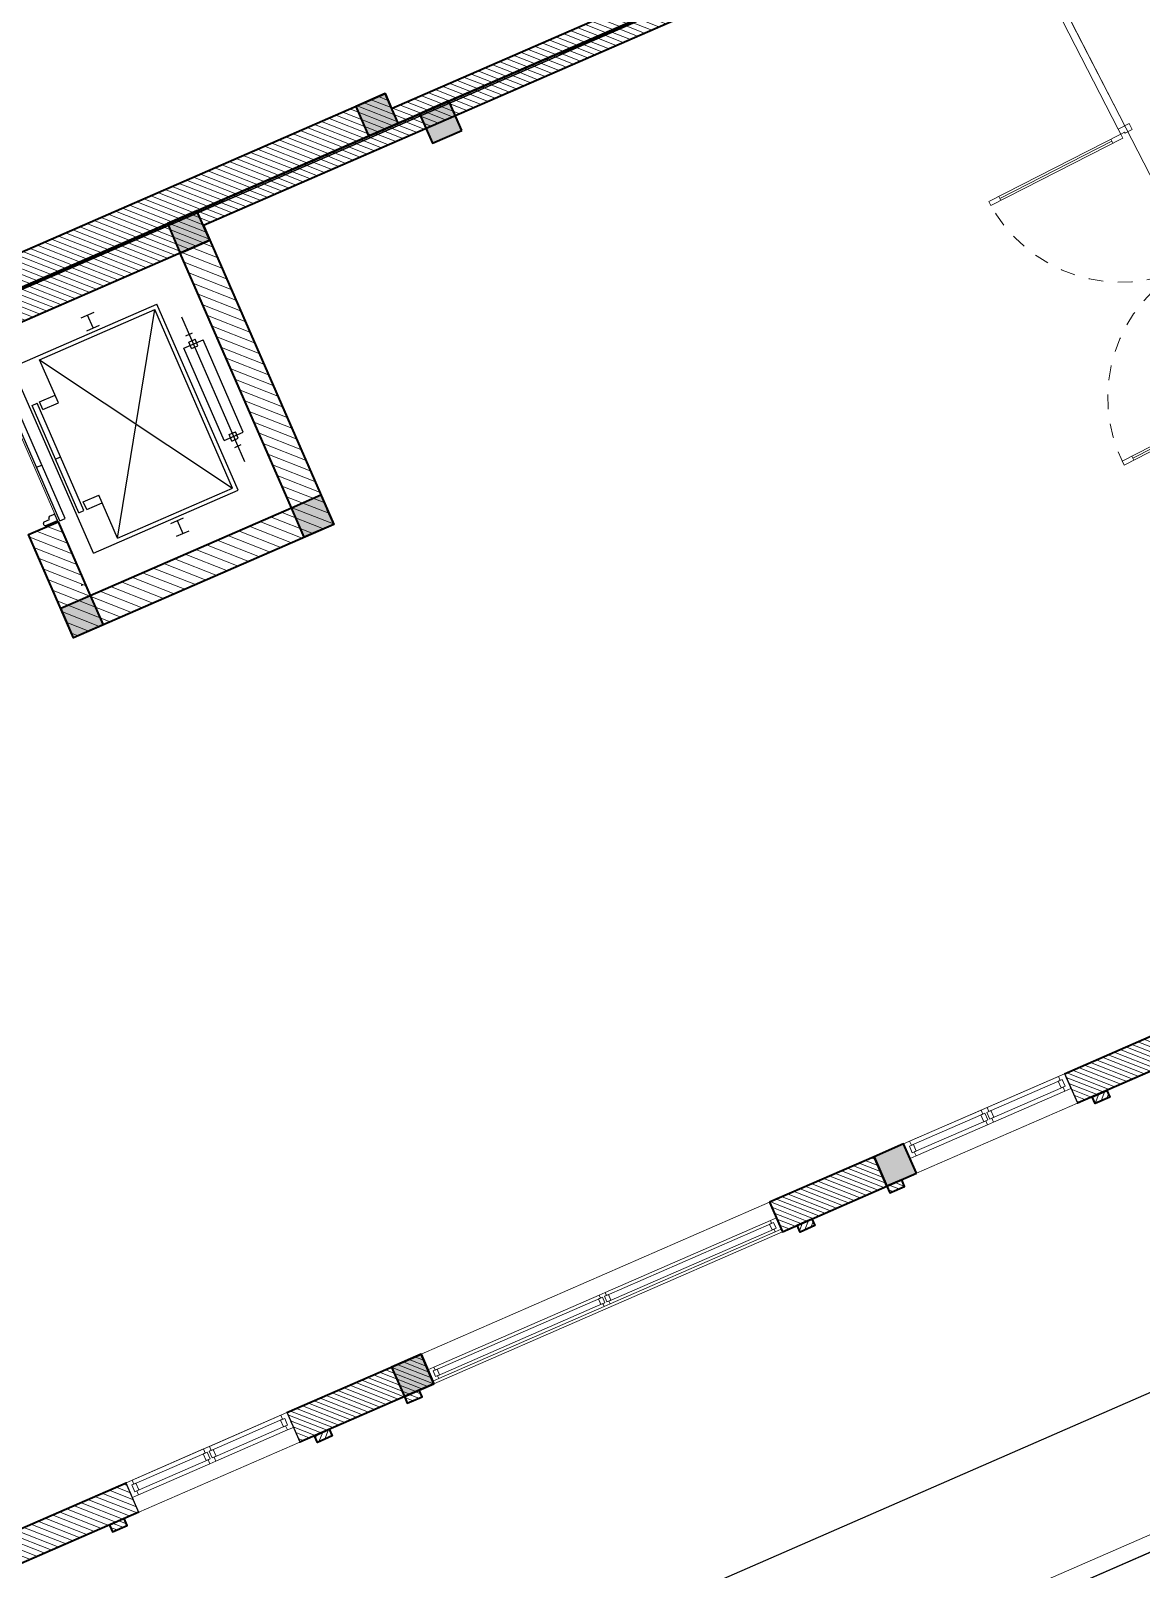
# Model space of a CAD drawing. Header units: millimetres. Extents: x 567980 to 569372, y 2065777 to 2066674.
# Drawn here: x 568821.19 to 568828.79, y 2066486.2 to 2066496.72 of the extents above; entities that cross this region are included whole.
import ezdxf

# ---------------------------------------------------------------- set-up
doc = ezdxf.new("R2010")
doc.units = ezdxf.units.MM
for name, pattern in [('CENTER', [3, 1.5, -0.5, 0.5, -0.5]), ('HIDDEN', [0.75, 0.5, -0.25]), ('HIDDEN2', [0.1875, 0.125, -0.0625])]:
    doc.linetypes.add(name, pattern=pattern)
for name, color, linetype, lineweight in [('A-COT VACH', 2, 'Continuous', 35), ('A-CUA', 25, 'Continuous', 5), ('A-DIM', 251, 'Continuous', 15), ('A-HATCH', 251, 'Continuous', 5), ('A-NET KHUAT', 250, 'HIDDEN', 9), ('A-NET THAY', 125, 'Continuous', 18), ('A-TUONG', 255, 'Continuous', 35), ('boDnv', 54, 'Continuous', 25), ('E-NoiThat', 32, 'Continuous', 9)]:
    doc.layers.add(name, color=color, linetype=linetype, lineweight=lineweight)
for name, color, linetype in [('A-NOITHAT', 252, 'Continuous'), ('ChiaLo', 128, 'CENTER'), ('datOlienke', 42, 'Continuous'), ('LoLK', 6, 'Continuous'), ('QH', 7, 'Continuous'), ('ViaHeS', 32, 'Continuous')]:
    doc.layers.add(name, color=color, linetype=linetype)
doc.styles.add('rms', font='romans.shx', dxfattribs={"width": 0.7, "bigfont": 'vns.shx'})
doc.linetypes.add('ADL', pattern='A,0.125,-0.15,["++",rms,S=0.5,R=0,X=0,Y=-0.2245],-1.35,1.125', length=2.75)
pattern_1 = [(45, (-145477.4602014114, 881909.9999995918), (-39.7747564417433, 39.7747564417433), [])]

# ---------------------------------------------------------------- blocks, each defined once
blk = doc.blocks.new('NEN')
at = {"layer": 'boDnv', "color": 10, "linetype": 'ADL', "ltscale": 0.25}
blk.add_lwpolyline([(116.6626200833125, 150.7530368936714), (122.7328159011668, 148.5510715367272), (135.8066322412342, 122.411157227587), (133.7528155103792, 116.7493652785197), (-8.129412948503159, 54.90500990743749), (-13.64910717331804, 57.25999993528239), (-23.76282498112414, 84.69349391991273), (-21.22072842251509, 90.65173388132825)], close=True, dxfattribs=at)
at = {"layer": 'ChiaLo', "ltscale": 5}
blk.add_lwpolyline([(134.2024775954196, 127.8540594275109), (116.5673495832598, 120.1671691408847)], dxfattribs=at)
at = {"layer": 'datOlienke'}
blk.add_lwpolyline([(116.6286769810831, 151.8291109122802), (123.4487735723378, 149.3551188246347), (136.8932366966037, 122.4741297655273), (134.5463323617587, 116.0043781714048), (-8.125173953478225, 53.81598830968142), (-14.43820112128742, 56.50945563241839), (-24.83854653127491, 84.72042796364985), (-21.98457277298439, 91.40965479053557)], close=True, dxfattribs=at)
at = {"layer": 'LoLK'}
for points in [[(134.202477595536, 127.8540594272781), (130.17100513482, 135.9146242938004), (112.971166028874, 128.4174699746072), (116.5673495832598, 120.1671691408847)], [(136.8932366967201, 122.4741297650617), (134.2024775956525, 127.8540594272781), (116.5673495833762, 120.1671691408847), (120.9626850386849, 110.0834681226406), (134.5463323618751, 116.0043781721033)]]:
    blk.add_lwpolyline(points, close=True, dxfattribs=at)
at = {"layer": 'ViaHeS'}
blk.add_lwpolyline([(116.6286769810831, 151.8291109122802), (123.4487735723378, 149.3551188246347), (136.8932366966037, 122.4741297655273), (134.5463323617587, 116.0043781714048), (-8.125173953478225, 53.81598830968142), (-14.43820112128742, 56.50945563241839), (-24.83854653127491, 84.72042796364985), (-21.98457277298439, 91.40965479053557)], close=True, dxfattribs=at)
blk = doc.blocks.new('NEN H01')
at = {"layer": 'datOlienke'}
blk.add_lwpolyline([(-2.110414710827172, 40.00000000046566), (3.153020726051182, 35.00694464682601), (4.736564563820139, 4.993055355269462), (0, 0), (-155.6359680402093, -1.164153218269348e-09), (-160.3468758640811, 4.991635573795065), (-158.6084473810624, 35.00836442527361), (-153.3193552051671, 39.99999999976717)], close=True, dxfattribs=at)
at = {"layer": 'LoLK'}
for points in [[(4.419635954778641, 10.99999999976717), (3.944792644819245, 19.99999999976717), (-14.81798401963897, 20), (-14.81798401963897, 10.99999999976717)], [(4.736564563587308, 4.993055354803801), (4.419635954778641, 10.99999999976717), (-14.81798401963897, 10.99999999976717), (-14.81798401963897, 2.328306436538696e-10), (4.656612873077393e-10, 6.984919309616089e-10)]]:
    blk.add_lwpolyline(points, close=True, dxfattribs=at)
blk = doc.blocks.new('AP11B2')
at = {"layer": 'A-NOITHAT'}
for p, q in [((-435.0000000009313, 1391.603832304027), (-435.0000000009313, 1441.603832304019)), ((-385.0000000009313, 1391.603832304027), (-385.0000000009313, 1441.603832304019)), ((-335.0000000009313, 1441.603832304019), (-385.0000000009313, 1441.603832304019)), ((359.9999999990687, 1491.603832304019), (-360.0000000009313, 1491.603832304019)), ((-360.0000000009313, 1341.603832304019), (-360.0000000009313, 1491.603832304019)), ((-335.0000000009313, 1391.603832304027), (-335.0000000009313, 1441.603832304019)), ((384.9999999990687, 1441.603832304019), (334.9999999990687, 1441.603832304019)), ((334.9999999990687, 1391.603832304027), (334.9999999990687, 1441.603832304019)), ((359.9999999990687, 1341.603832304019), (359.9999999990687, 1491.603832304019)), ((384.9999999990687, 1391.603832304027), (384.9999999990687, 1441.603832304019)), ((434.9999999990687, 1391.603832304027), (434.9999999990687, 1441.603832304019)), ((557.9627270745113, 1416.603832304019), (-568.2546845125034, 1416.603832304019)), ((-335.0000000009313, 1391.603832304027), (-385.0000000009313, 1391.603832304027)), ((359.9999999990687, 1341.603832304019), (-360.0000000009313, 1341.603832304019)), ((384.9999999990687, 1391.603832304027), (334.9999999990687, 1391.603832304027)), ((-725.0000000009313, 166.1255714344661), (-725.0000000009313, 1291.603832304019)), ((724.9999999990687, 1291.603832304019), (-725.0000000009313, 1291.603832304019)), ((-695.0000000009313, 366.1255714344516), (-695.0000000009313, 1261.603832304019)), ((694.9999999990687, 1261.603832304019), (-695.0000000009313, 1261.603832304019)), ((694.9999999990687, 366.1255714344516), (-695.0000000009313, 1261.603832304019)), ((-695.0000000009313, 366.1255714344516), (694.9999999990687, 1261.603832304019)), ((694.9999999990687, 366.1255714344516), (694.9999999990687, 1261.603832304019)), ((724.9999999990687, 166.1255714344588), (724.9999999990687, 1291.603832304019)), ((-850.0000000009313, 757.1255714344661), (-850.0000000009313, 857.1255714344661)), ((-750.0000000009313, 807.1255714344588), (-850.0000000009313, 807.1255714344588)), ((-750.0000000009313, 757.1255714344661), (-750.0000000009313, 857.1255714344661)), ((749.9999999990687, 757.1255714344661), (749.9999999990687, 857.1255714344661)), ((749.9999999990687, 807.1255714344588), (849.9999999990687, 807.1255714344516)), ((849.9999999990687, 757.1255714344661), (849.9999999990687, 857.1255714344661)), ((-360.0000000009313, 366.1255714344516), (-695.0000000009313, 366.1255714344516)), ((-420.0000000009313, 246.1255714344588), (-420.0000000009313, 366.1255714344516)), ((-360.0000000009313, 246.1255714344588), (-360.0000000009313, 366.1255714344516)), ((694.9999999990687, 366.1255714344516), (359.9999999990687, 366.1255714344516)), ((359.9999999990687, 246.1255714344516), (359.9999999990687, 366.1255714344516)), ((419.9999999990687, 246.1255714344516), (419.9999999990687, 366.1255714344516)), ((-360.0000000009313, 246.1255714344588), (-420.0000000009313, 246.1255714344588)), ((417.3913043467328, 226.1255714344588), (-417.3913043485954, 226.1255714344661)), ((-417.3913043485954, 186.1255714344588), (-417.3913043485954, 226.1255714344661)), ((-9.313225746154785e-10, 186.1255714344516), (-9.313225746154785e-10, 226.1255714344661)), ((419.9999999990687, 246.1255714344516), (359.9999999990687, 246.1255714344516)), ((417.3913043467328, 186.1255714344516), (417.3913043467328, 226.1255714344588)), ((724.9999999990687, 166.1255714344588), (-725.0000000009313, 166.1255714344661)), ((417.3913043467328, 186.1255714344516), (-417.3913043485954, 186.1255714344588)), ((417.3913043467328, 79.48334088382398), (-417.3913043485954, 79.48334088382398)), ((-417.3913043485954, 39.48334088382398), (-417.3913043485954, 79.48334088382398)), ((417.3913043467328, 39.48334088382398), (-417.3913043485954, 39.48334088382398)), ((-407.3913043476641, -66.86999999999534), (-407.3913043476641, 25)), ((-367.3913043485954, 25), (-407.3913043476641, 25)), ((-357.3913043485954, -15), (-357.3913043485954, 15)), ((-9.313225746154785e-10, 39.48334088382398), (-9.313225746154785e-10, 79.48334088382398)), ((357.3913043467328, -15), (357.3913043467328, 15)), ((407.3913043458015, 25), (367.3913043467328, 25)), ((407.3913043458015, -66.86999999999534), (407.3913043458015, 25)), ((417.3913043467328, 39.48334088382398), (417.3913043467328, 79.48334088382398)), ((-387.3913043485954, -76.86999999999534), (-397.3913043485954, -76.86999999999534)), ((-377.3913043476641, -66.86999999999534), (-377.3913043476641, -24.99999999999272)), ((-367.3913043485954, -24.99999999999272), (-377.3913043476641, -24.99999999999272)), ((377.3913043458015, -24.99999999999272), (367.3913043467328, -24.99999999999272)), ((377.3913043458015, -66.86999999999534), (377.3913043458015, -24.99999999999272)), ((397.3913043467328, -76.86999999999534), (387.3913043467328, -76.86999999999534))]:
    blk.add_line(p, q, dxfattribs=at)
for centre, start, end in [((-367.3913043485954, 15), 0, 90), ((367.3913043467328, 15), 90, 180), ((-397.3913043485954, -66.86999999999534), 180, 270), ((-387.3913043485954, -66.86999999999534), 270, 0), ((-367.3913043485954, -15), 270, 0), ((367.3913043467328, -15), 180, 270), ((387.3913043467328, -66.86999999999534), 180, 270), ((397.3913043467328, -66.86999999999534), 270, 0)]:
    blk.add_arc(centre, 10, start, end, dxfattribs=at)
for p in [(-900.0000000009313, 0), (899.9999999990687, 0)]:
    blk.add_point(p, dxfattribs=at)
blk = doc.blocks.new('thang may')
at = {"layer": 'A-HATCH'}
h = blk.add_hatch(dxfattribs=at)
h.set_pattern_fill('ANSI31', color=256, scale=450)
h.set_pattern_definition(pattern_1)
h.paths.add_polyline_path([(0, 0), (-2119.999999761581, 0), (-2119.999999761581, 1940), (-1349.999999849126, 1940), (-1349.999999849126, 1720), (-1899.999999761581, 1720), (-1899.999999761581, 220), (7.450580596923828e-09, 220)])
h = blk.add_hatch(dxfattribs=at)
h.set_pattern_fill('ANSI31', color=256, scale=450)
h.set_pattern_definition(pattern_1)
edge = h.paths.add_edge_path()
edge.add_line((-3.588094841688871e-06, 1720), (-3.588094841688871e-06, 1940))
edge.add_line((-3.588094841688871e-06, 1940), (-549.9999998491257, 1940))
edge.add_line((-549.9999998491257, 1940), (-549.9999998491257, 1720))
edge.add_line((-549.9999998491257, 1720), (6.239861249923706e-08, 1720))
at = {"layer": 'A-NET THAY'}
blk.add_line((-1349.999999849126, 1720), (-549.9999998491257, 1720), dxfattribs=at)
at = {"layer": 'A-TUONG'}
blk.add_lwpolyline([(0, 0), (-2119.999999761581, 0), (-2119.999999761581, 1940), (-1349.999999849126, 1940), (-1349.999999849126, 1720), (-1899.999999761581, 1720), (-1899.999999761581, 220), (7.450580596923828e-09, 220)], close=True, dxfattribs=at)
blk.add_lwpolyline([(-3.588094841688871e-06, 1720), (-3.588094841688871e-06, 1940), (-549.9999998491257, 1940), (-549.9999998491257, 1720), (6.239861249923706e-08, 1720)], dxfattribs=at)
at = {"layer": 'E-NoiThat', "xscale": 0.9583333333333351, "yscale": 0.9583333333333351, "zscale": 0.9583333333333351, "rotation": 180}
blk.add_blockref('AP11B2', (-949.9999998491257, 1743.958333333372), dxfattribs=at)
blk = doc.blocks.new('*U404')
at = {"layer": 'A-CUA', "color": 32}
for points in [[(60, -40.0000000000291), (45.00000000005821, -40), (45.00000000005821, -18.40746915910089), (0, -18.40746915910089), (0, -40), (0, -40), (0, -81.59253080412093), (0, -81.59253080412093), (0, -103.1850616265758), (45.00000000005821, -103.1850616265758), (45.00000000005821, -81.59253080412093), (60, -81.59253080412093)], [(30, -81.59253080415003), (59.99999999994179, -81.59253080415003), (60, -40.0000000000291), (29.99999999994179, -40.0000000000291)], [(1292.49999782312, -81.59253080415003), (1262.499997823178, -81.59253080415003), (1262.49999782312, -40.0000000000291), (1292.499997823178, -40.0000000000291)], [(1322.49999782309, -81.59253080415003), (1307.499997823061, -81.59253080415003), (1307.499997823003, -40.0000000000291), (1322.499997823119, -40.0000000000291), (1322.499997823119, -18.40746915910089), (1277.499997823062, -18.40746915910089), (1277.499997823033, -40.0000000000291), (1292.499997823178, -40.0000000000291), (1292.49999782312, -81.59253080415003), (1277.499997823062, -81.59253080415003), (1277.499997823062, -103.1850616265758), (1322.499997823119, -103.1850616265758)], [(1307.499997823061, -81.59253080415003), (1337.499997823003, -81.59253080415003), (1337.499997823061, -40.0000000000291), (1307.499997823003, -40.0000000000291)], [(2539.999995646181, -40.0000000000291), (2554.999995646123, -40), (2554.999995646123, -18.40746915910089), (2599.999995646181, -18.40746915910089), (2599.999995646181, -40), (2599.999995646181, -40), (2599.999995646181, -81.59253080412093), (2599.999995646181, -81.59253080412093), (2599.999995646181, -103.1850616265758), (2554.999995646123, -103.1850616265758), (2554.999995646123, -81.59253080412093), (2539.999995646181, -81.59253080412093)], [(2569.999995646181, -81.59253080415003), (2539.999995646239, -81.59253080415003), (2539.999995646181, -40.0000000000291), (2569.999995646239, -40.0000000000291)]]:
    blk.add_lwpolyline(points, close=True, dxfattribs=at)
at = {"layer": 'A-CUA', "color": 37, "lineweight": -2}
for points in [[(45.00000000005821, -18.40746915910089), (1277.499997823062, -18.40746915910089), (1277.499997823062, -40), (45.00000000005821, -40)], [(45.00000000005821, -81.59253080412093), (1277.499997823062, -81.59253080412093), (1277.499997823062, -103.1850616265758), (45.00000000005821, -103.1850616265758)], [(2554.999995646123, -18.40746915910089), (1322.499997823119, -18.40746915910089), (1322.499997823119, -40), (2554.999995646123, -40)], [(2554.999995646123, -81.59253080412093), (1322.499997823119, -81.59253080412093), (1322.499997823119, -103.1850616265758), (2554.999995646123, -103.1850616265758)]]:
    blk.add_lwpolyline(points, close=True, dxfattribs=at)
blk = doc.blocks.new('*U399')
at = {"layer": 'A-CUA', "color": 32}
for points in [[(60, -40.0000000000291), (45.00000000005821, -40), (45.00000000005821, -9.99998139324059), (0, -9.99998139324059), (0, -40), (0, -40), (0, -90.00001858677939), (0, -90.00001858677939), (0, -120.0000371835189), (45.00000000005821, -120.0000371835189), (45.00000000005821, -90.00001858677939), (60, -90.00001858677939)], [(30, -90.0000185868085), (59.99999999994179, -90.0000185868085), (60, -40.0000000000291), (29.99999999994179, -40.0000000000291)], [(592.5000001518347, -90.0000185868085), (562.5000001518929, -90.0000185868085), (562.5000001518347, -40.0000000000291), (592.5000001518929, -40.0000000000291)], [(622.5000001518051, -90.0000185868085), (607.500000151776, -90.0000185868085), (607.5000001517178, -40.0000000000291), (622.5000001518342, -40.0000000000291), (622.5000001518342, -9.99998139324059), (577.5000001517765, -9.99998139324059), (577.5000001517474, -40.0000000000291), (592.5000001518929, -40.0000000000291), (592.5000001518347, -90.0000185868085), (577.5000001517765, -90.0000185868085), (577.5000001517765, -120.0000371835189), (622.5000001518342, -120.0000371835189)], [(607.500000151776, -90.0000185868085), (637.5000001517178, -90.0000185868085), (637.500000151776, -40.0000000000291), (607.5000001517178, -40.0000000000291)], [(1140.000000303611, -40.0000000000291), (1155.000000303552, -40), (1155.000000303552, -9.99998139324059), (1200.000000303611, -9.99998139324059), (1200.000000303611, -40), (1200.000000303611, -40), (1200.000000303611, -90.00001858677939), (1200.000000303611, -90.00001858677939), (1200.000000303611, -120.0000371835189), (1155.000000303552, -120.0000371835189), (1155.000000303552, -90.00001858677939), (1140.000000303611, -90.00001858677939)], [(1170.000000303611, -90.0000185868085), (1140.000000303669, -90.0000185868085), (1140.000000303611, -40.0000000000291), (1170.000000303669, -40.0000000000291)]]:
    blk.add_lwpolyline(points, close=True, dxfattribs=at)
at = {"layer": 'A-CUA', "color": 37, "lineweight": -2}
for points in [[(45.00000000005821, -9.99998139324059), (577.5000001517765, -9.99998139324059), (577.5000001517765, -40), (45.00000000005821, -40)], [(45.00000000005821, -90.00001858677939), (577.5000001517765, -90.00001858677939), (577.5000001517765, -120.0000371835189), (45.00000000005821, -120.0000371835189)], [(1155.000000303552, -9.99998139324059), (622.5000001518342, -9.99998139324059), (622.5000001518342, -40), (1155.000000303552, -40)], [(1155.000000303552, -90.00001858677939), (622.5000001518342, -90.00001858677939), (622.5000001518342, -120.0000371835189), (1155.000000303552, -120.0000371835189)]]:
    blk.add_lwpolyline(points, close=True, dxfattribs=at)
blk = doc.blocks.new('phào cửa')
at = {"layer": 'A-HATCH'}
h = blk.add_hatch(dxfattribs=at)
h.set_pattern_fill('ANSI31', color=256, scale=250)
h.set_pattern_definition([(45, (-237697.4602021521, 7620.008552273051), (-22.09708691207961, 22.09708691207961), [])])
h.paths.add_polyline_path([(3.222521627321839e-08, 0), (3.222521627321839e-08, 110), (-49.99999996777478, 110), (-49.99999996778206, 5.820766091346741e-11)])
at = {"layer": 'A-TUONG'}
blk.add_lwpolyline([(3.222521627321839e-08, 0), (3.222521627321839e-08, 110), (-49.99999996777478, 110), (-49.99999996778206, 5.820766091346741e-11)], close=True, dxfattribs=at)
blk = doc.blocks.new('S1200')
at = {"layer": 'A-TUONG'}
blk.add_blockref('phào cửa', (0.0001161184045486152, 1309.999997422972), dxfattribs=at)
at = {"layer": 'A-TUONG', "xscale": -1, "rotation": 180}
blk.add_blockref('phào cửa', (0.0001161184045486152, -109.9999968419434), dxfattribs=at)
blk.add_wipeout([(219.99999995789904, 1200.0000003035666), (219.99999995792268, -8.958522812463343e-11), (-1.950866135302931e-10, -3.8198777474462986e-11), (-1.4597389963455498e-10, 1200.0000003035989)]).dxf.layer = 'A-NET KHUAT'
at = {"layer": 'A-NET THAY'}
blk.add_lwpolyline([(-1.746229827404022e-10, 0), (-2.328306436538696e-10, 1200.000000303553), (219.9999999579159, 1200.000000303553), (219.9999999579741, -5.820766091346741e-11)], close=True, dxfattribs=at)
at = {"layer": 'A-CUA', "rotation": 90}
blk.add_blockref('*U399', (100.004018607433, 0), dxfattribs=at)
blk = doc.blocks.new('cot 220')
at = {"layer": 'A-COT VACH'}
h = blk.add_hatch(color=256, dxfattribs=at)
h.dxf.hatch_style = 1
h.paths.add_polyline_path([(110.0000037951395, 109.9999999980937), (-109.9999962048605, 109.9999999980937), (-109.9999962048605, -110.0000000019063), (110.0000037951395, -110.0000000019063)])
blk.add_lwpolyline([(-109.9999962048605, -110.0000000019063), (110.0000037951395, -110.0000000019063), (110.0000037951395, 109.9999999980937), (-109.9999962048605, 109.9999999980937)], close=True, dxfattribs=at)
blk = doc.blocks.new('*U525')
for p, q in [((90.00000000000283, -99.99999999999753), (50.00000000000306, -99.99999999999864)), ((70.00000000000283, -99.99999999999804), (70.00000000003558, -1249.999999963868)), ((2709.999999927742, -99.99999999992151), (2749.999999927742, -99.99999999992048)), ((2729.999999927742, -99.99999999992096), (2729.999999927775, -1249.999999963791)), ((90.00000000003558, -1249.999999963867), (50.00000000003557, -1249.999999963868)), ((2709.999999927775, -1249.999999963791), (2749.999999927775, -1249.99999996379))]:
    blk.add_line(p, q)
for points in [[(-3.275903171773614e-12, 113.0367899566194), (59.99999999999695, 113.0367899566211), (59.99999999999901, 40.00000000000166), (49.99999999999901, 40.00000000000139), (50, 1.412869821137974e-12), (0, 0)], [(50, 1.412869821137974e-12), (90, 2.52042831050403e-12), (90.0000000000384, -1349.999999963867), (50.00000000003863, -1349.999999963869)], [(2749.999999927739, 7.945189960282032e-11), (2709.999999927739, 7.837276282288466e-11), (2709.999999927778, -1349.999999963791), (2749.999999927777, -1349.99999996379)], [(2799.999999927736, 113.0367899567004), (2739.999999927736, 113.0367899566988), (2739.999999927738, 40.00000000007918), (2749.999999927738, 40.00000000007945), (2749.999999927739, 7.945189960282032e-11), (2799.999999927739, 8.083634771452789e-11)]]:
    blk.add_lwpolyline(points, close=True)
at = {"linetype": 'HIDDEN2'}
for centre, radius, start, end in [((49.9999999996428, 5.729062678653229e-10), 1349.999999964771, 270.0000392677531, 1.752157829518596e-12), ((2749.99999992992, 2.433792621916794e-09), 1349.999999966545, 180.0000000000015, 269.9999607322504)]:
    blk.add_arc(centre, radius, start, end, dxfattribs=at)
blk = doc.blocks.new('CUA DI T1')
at = {"layer": 'A-HATCH'}
h = blk.add_hatch(dxfattribs=at)
h.set_pattern_fill('ANSI31', color=256, scale=300.0000000000001, angle=-6.212020862233431e-18)
h.set_pattern_definition([(45.00000000000001, (-145597.4601922035, 362519.8403408527), (-26.51650429449553, 26.51650429449553), [])])
h.paths.add_polyline_path([(-6100.435858845711, -109.4824748039246), (-5500.435890555382, -109.0540196895599), (-5500.444618344307, 0.2088873386383057), (-6100.444591403008, -0.1596593856811523)])
edge = h.paths.add_edge_path()
edge.add_line((-599.9913058280945, -108.2410988807678), (0.008899666367142345, -110.7837593562586))
edge.add_line((0.008899688720703125, -110.7837595939636), (-0.0002305238625565573, 1.788854968094455))
edge.add_line((-0.0002306699752807617, 1.788855075836182), (-600.0000203866613, -0.8736232376972906))
edge.add_line((-600.0000202655792, -0.8736233711242676), (-599.9913058307716, -108.2410991441581))
at = {"layer": 'A-CUA'}
for points, elevation in [([(-5300.156664609909, 0.5175247192382812), (-4100.156664609909, 0.5175249576568604), (-4100.156664729118, 50.51752471923828), (-5300.156664609909, 50.51752495765686)], -2.339947853743918e-06), ([(-800.1566647291183, 0.5175249576568604), (-2000.156664729118, 0.5175247192382812), (-2000.156664729118, 50.51752471923828), (-800.1566646099091, 50.51752495765686)], -2.33994785385494e-06)]:
    blk.add_lwpolyline(points, close=True, dxfattribs=dict(at, elevation=elevation))
at = {"layer": 'A-NET THAY'}
for p, q in [((-5300.156664609909, 0.5175251960754395, -6.902385950441348e-07), (-786.2703984975815, 0.5175249576568604, -6.90238594960868e-07)), ((-5300.156664609909, 0.5175247192382812, -2.33994785373004e-06), (-800.1566646099091, 0.5175249576568604, -2.339947853716162e-06))]:
    blk.add_line(p, q, dxfattribs=at)
at = {"layer": 'A-TUONG'}
for p, q in [((-5300.156664609909, 0.5175247192382812, -2.33994785373004e-06), (-5300.156664609909, 220.0788414478302, -6.902385949469902e-07)), ((-800.1566646099091, 0.5175249576568604, -2.339947853716162e-06), (-800.1566646099091, 220.078840970993, -1.515093224324637e-06))]:
    blk.add_line(p, q, dxfattribs=at)
at = {"layer": 'A-TUONG', "elevation": -1.618347334891856e-07}
blk.add_lwpolyline([(-5500.444647789001, 0.5774335861206055), (-5500.435861110687, -109.4225659370422), (-6100.435858845711, -109.4824748039246), (-6100.444645285606, 0.5175247192382812), (-5500.444643139839, 0.5175247192382812)], dxfattribs=at)
at = {"layer": 'A-TUONG', "elevation": -1.523752519855259e-06}
blk.add_lwpolyline([(-599.9999885559082, 0.457615852355957), (9.059906005859375e-06, 0.5175249576568604), (0.008795738220214844, -109.482474565506), (-599.991201877594, -109.5423836708069)], close=True, dxfattribs=at)
at = {"layer": 'A-CUA', "extrusion": (-2.781895722332563e-13, -5.449584847047524e-10, -1), "xscale": 0.7500000000000021, "yscale": 0.7500000000000021, "zscale": -0.7500000000000019, "rotation": 180.059778475144}
blk.add_blockref('*U525', (4100.129438400269, 52.70850634569216, -0.1041272372908812), dxfattribs=at)
blk = doc.blocks.new('cum dh a3.3.1.6.7')
at = {"layer": 'A-HATCH'}
h = blk.add_hatch(dxfattribs=at)
h.set_pattern_fill('ANSI31', color=256, scale=0.3, angle=-1.272221872585407e-14)
h.set_pattern_definition([(45, (-145.6989117923658, 350.0000001161825), (-0.02651650429449553, 0.02651650429449554), [])])
h.paths.add_polyline_path([(-6.501451594987884, -0.2199998833239079), (-7.781451599672437, -0.2199998833239079), (-7.781451599905267, -3.119999762857333), (-8.001451599877328, -3.119999762857333), (-8.001451599411666, 1.166481524705887e-07), (-6.501451594987884, 1.161824911832809e-07)])
h.paths.add_polyline_path([(-2.12145159044303, -1.619999883696437), (-2.12145159044303, -0.2199998835567385), (-1.671451590489596, -0.2199998835567385), (-1.671451590489596, 1.164153218269348e-07), (-3.501451599644497, 2.328306436538696e-10), (-3.501451599644497, -0.2199999997392297), (-2.34145159041509, -0.2199998835567385), (-2.34145159041509, -2.249484081985429), (-2.121451590675861, -2.190535259665921), (-2.12145159044303, -1.729999883566052), (-0.9314515904989094, -1.729999883566052), (-0.9314515904989094, -1.619999883463606)])
h.paths.add_polyline_path([(-0.1114515908993781, -12.73984014475718), (-0.1114515904337168, -7.03999976743944), (-0.2214515907689929, -7.03999976743944), (-0.2214515907689929, -1.729999883798882), (-0.3314515906386077, -1.729999883566052), (-0.3314515904057771, -1.619999883929268), (-0.2214515907689929, -1.619999883463606), (-0.2214515907689929, -0.2199998835567385), (-0.6714515902567655, -0.2199998833239079), (-0.6714515904895961, 1.161824911832809e-07), (-0.001451590796932578, 1.161824911832809e-07), (-0.001451600110158324, -12.95984022482298), (-0.8069553985260427, -13.01192818651907), (-0.8209397434256971, -12.79281266941689)])
h = blk.add_hatch(dxfattribs=at)
h.set_pattern_fill('ANSI31', color=256, scale=0.3, angle=-1.272221872585407e-14)
h.set_pattern_definition([(45, (-120.698911792133, 437.4999999997672), (-0.02651650429449553, 0.02651650429449554), [])])
h.paths.add_polyline_path([(5.274422766407952, -12.41014791512862), (6.778548420639709, -12.30002253316343), (6.778548401081935, -7.829999762587249), (6.998548401053995, -7.82999976282008), (6.998548414558172, -12.52002253360115), (5.288292804500088, -12.62981840665452)])
h.paths.add_polyline_path([(0.797102530952543, -12.91334325983189), (-0.001451704418286681, -12.96397020830773), (-0.001451585907489061, 1.161824911832809e-07), (0.5985484141856432, 1.164153218269348e-07), (0.5985484141856432, -0.2199998837895691), (0.1085484141949564, -0.2199998835567385), (0.1085484139621258, -2.579999767011032), (0.2185484138317406, -2.579999767011032), (0.2185484094079584, -8.539999766740948), (0.1085484095383435, -8.539999766973779), (0.1085484190843999, -12.74381046975031), (0.7834107053931803, -12.69496779493056)])
h = blk.add_hatch(dxfattribs=at)
h.set_pattern_fill('ANSI31', color=256, scale=0.25, angle=-1.272221872585407e-14)
h.set_pattern_definition([(45, (-245.6989118012134, 2.000000000232831), (-0.02209708691207961, 0.02209708691207962), [])])
h.paths.add_polyline_path([(-7.781451601302251, -4.319999763043597), (-7.781451599439606, -5.31999976746738), (-8.001451599178836, -5.31999976770021), (-8.001451601274312, -4.319999763043597)])
h.paths.add_polyline_path([(-7.781451601069421, -10.11999976797961), (-7.781451598508283, -11.63987906207331), (-6.1842860088218, -13.13999988394789), (-5.311802898300812, -13.07942760898732), (-5.297818553401157, -13.29854312562384), (-6.271404853323475, -13.35999988368712), (-8.001451598480344, -11.73516338155605), (-8.001451601274312, -10.11999976797961)])
h.paths.add_polyline_path([(-7.781451599439606, -7.91999976336956), (-8.001451599644497, -7.919999762903899), (-8.001451599644497, -8.69999977084808), (-7.781451599439606, -8.69999977084808)])
at = {"layer": 'A-NET THAY', "elevation": 1.055449920576946e-09}
blk.add_lwpolyline([(-8.001451599411666, -7.91999976313673), (-7.781451599439606, -7.91999976336956), (-7.781451599672437, -5.31999976770021), (-8.001451599411666, -5.31999976746738)], close=True, dxfattribs=at)
at = {"layer": 'A-TUONG'}
blk.add_line((-2.231451590312645, -7.03999976743944, 1.055449920400763e-09), (-2.341451590647921, -7.03999976743944, 1.055449920441421e-09), dxfattribs=at)
for points, elevation in [([(-6.501451594987884, -0.2199998833239079), (-7.781451599672437, -0.2199998833239079), (-7.781451599905267, -3.119999762857333), (-8.001451599877328, -3.119999762857333), (-8.001451599411666, 1.166481524705887e-07), (-6.501451594987884, 1.161824911832809e-07)], 1.055449920482079e-09), ([(0.797102530952543, -12.91334325983189), (-0.001451704418286681, -12.96397020830773), (-0.001451585907489061, 1.161824911832809e-07), (0.5985484141856432, 1.164153218269348e-07), (0.5985484141856432, -0.2199998837895691), (0.1085484141949564, -0.2199998835567385), (0.1085484139621258, -2.579999767011032), (0.2185484138317406, -2.579999767011032), (0.2185484094079584, -8.539999766740948), (0.1085484095383435, -8.539999766973779), (0.1085484190843999, -12.74381046975031), (0.7834107053931803, -12.69496779493056)], 1.055449920387211e-09), ([(-7.781451600370929, -10.11999976797961), (-7.781451598275453, -11.63973754015751), (-6.1842860088218, -13.13999988394789), (-5.311802898300812, -13.07942760898732), (-5.297886029584333, -13.29748586495407), (-6.271404853323475, -13.35999988368712), (-8.001451598247513, -11.73500215332024), (-8.001451600110158, -10.11999976844527)], 1.880304549906129e-09)]:
    blk.add_lwpolyline(points, close=True, dxfattribs=dict(at, elevation=elevation))
for points, elevation in [([(-0.1114515908993781, -12.73984014475718), (-0.1114515904337168, -7.03999976743944), (-0.2214515907689929, -7.03999976743944), (-0.2214515907689929, -1.729999883798882), (-0.3314515906386077, -1.729999883566052), (-0.3314515904057771, -1.619999883929268), (-0.2214515907689929, -1.619999883463606), (-0.2214515907689929, -0.2199998835567385), (-0.6714515902567655, -0.2199998833239079), (-0.6714515904895961, 1.161824911832809e-07), (-0.001451590796932578, 1.161824911832809e-07), (-0.001451600110158324, -12.95984022482298), (-0.8069553985260427, -13.01192818651907), (-0.8209397434256971, -12.79281266941689), (-0.1114515908993781, -12.73984014475718), (-0.1114515908993781, -12.73984014475718)], 1.055449920360106e-09), ([(-7.781451599905267, -4.319999763043597), (-7.781451599672437, -5.31999976770021), (-8.001451599411666, -5.31999976746738), (-8.001451600110158, -4.319999763043597), (-7.781451599905267, -4.319999763043597)], 1.055449920387211e-09)]:
    blk.add_lwpolyline(points, dxfattribs=dict(at, elevation=elevation))
at = {"layer": 'A-COT VACH', "yscale": 0.001, "zscale": 0.001, "rotation": 359.9999999999999}
for p, xscale in [((-7.891451593954116, -5.209999651648104), 0.001), ((-2.231451577274129, -5.209999651648104), -0.001), ((-2.23145157773979, -6.92999956686981), -0.001), ((-0.1114515853114426, -6.92999956686981), 0.001), ((0.1085484058130533, -8.429999766638502, 1.055449920441421e-09), 0.001), ((-0.1114515941590071, -8.809999767923728), 0.001)]:
    blk.add_blockref('cot 220', p, dxfattribs=dict(at, xscale=xscale))
at = {"layer": 'A-CUA', "xscale": 0.001, "yscale": 0.001, "zscale": 0.001, "rotation": 90}
blk.add_blockref('*U404', (-8.001451599411666, -7.91999976313673, 1.750776646989899e-09), dxfattribs=at)
at = {"layer": 'A-DIM', "xscale": 0.000999999999999998, "yscale": 0.000999999999999998, "zscale": 0.000999999999999998, "rotation": 3.65176661248409}
blk.add_blockref('CUA DI T1', (-0.00843354850076139, -12.96080510597676, -4.118981173824863e-08), dxfattribs=at)
at = {"layer": 'A-TUONG', "yscale": 0.001, "zscale": 0.001}
for name, p, xscale, rotation in [('phào cửa', (-8.001451599411666, -5.209999767597765, 1.055449920522736e-09), 0.001, 359.9999999999999), ('thang may', (-0.2214515907689929, -7.03999976743944, 1.055449920495631e-09), 0.001, 359.9999999999999), ('phào cửa', (-8.001451599644497, -8.029999763239175, 1.055449920482079e-09), -0.001, 179.9999999999999)]:
    blk.add_blockref(name, p, dxfattribs=dict(at, xscale=xscale, rotation=rotation))
for p, xscale, rotation in [((-8.001451600110158, -4.319999763043597), 0.001, 359.9999999999999), ((-8.001451600110158, -8.919999767793342), -0.001, 179.9999999999999)]:
    blk.add_blockref('S1200', p, dxfattribs=dict(at, xscale=xscale, rotation=rotation))
at = {"layer": 'A-TUONG', "elevation": 1.055449920482079e-09}
blk.add_lwpolyline([(-7.781451599439606, -7.91999976336956), (-8.001451599644497, -7.919999762903899), (-8.001451599644497, -8.69999977084808), (-7.781451599439606, -8.69999977084808)], close=True, dxfattribs=at)
at = {"layer": 'A-COT VACH', "xscale": 0.001, "yscale": 0.001, "zscale": 0.001, "rotation": 359.9999999999999}
blk.add_blockref('cot 220', (-7.891451593954116, -8.809999651974067), dxfattribs=at)
blk = doc.blocks.new('MBT1 B01')
at = {"layer": 'LoLK', "rotation": 90}
blk.add_blockref('cum dh a3.3.1.6.7', (-12.81798401742708, 11.0150039838627), dxfattribs=at)
at = {"layer": 'LoLK'}
blk.add_blockref('NEN H01', (-6.984919309616089e-10, -6.984919309616089e-10), dxfattribs=at)
blk = doc.blocks.new('rkg1')
at = {"layer": 'A-NET THAY'}
for points in [[(2.048909664154053e-08, -2000), (0, -3.813765943050385e-07), (-11000.00000914186, -1.094304025173187e-07), (-11000.00000859052, -13667.71715662116), (-6009.970093397424, -18352.12019871129), (1.825392246246338e-07, -17972.01661115559), (1.508742570877075e-07, -14966.02260822523)], [(-109.9999999795109, -1999.999999997206), (-109.9999999981374, -110.0000003788155), (-10890.00000913627, -110.0000001122244), (-10890.00000859238, -13620.10514666815), (-5969.396155653521, -18239.33429947263), (-109.9999998193234, -17868.75383649766), (-109.9999998491257, -14966.02260822523)]]:
    blk.add_lwpolyline(points, dxfattribs=at)
blk = doc.blocks.new('CUM CONG A3-A3.1-A6-A7')
at = {"layer": 'QH', "xscale": 0.001, "yscale": 0.001, "zscale": 0.001}
blk.add_blockref('rkg1', (11.00000000919681, 0), dxfattribs=at)
blk = doc.blocks.new('MB CONG KHU A')
at = {"layer": 'LoLK', "yscale": 1.067334446299388, "rotation": 113.5516717647567}
blk.add_blockref('CUM CONG A3-A3.1-A6-A7', (73.56404430768453, 241.133106448222), dxfattribs=at)

msp = doc.modelspace()

# ---------------------------------------------------------------- block references
at = {"layer": 'boDnv'}
msp.add_blockref('NEN', (568697.4807461541, 2066371.697269554), dxfattribs=at)

# ---------------------------------------------------------------- next in the draw order: block references
at = {"layer": 'LoLK', "rotation": 23.55167177439134}
msp.add_blockref('MBT1 B01', (568832.0270785369, 2066487.701647556), dxfattribs=at)

# ---------------------------------------------------------------- next in the draw order: block references
at = {"layer": 'LoLK'}
msp.add_blockref('MB CONG KHU A', (568744.8793870007, 2066240.647631037), dxfattribs=at)

doc.saveas('drawing.dxf')
